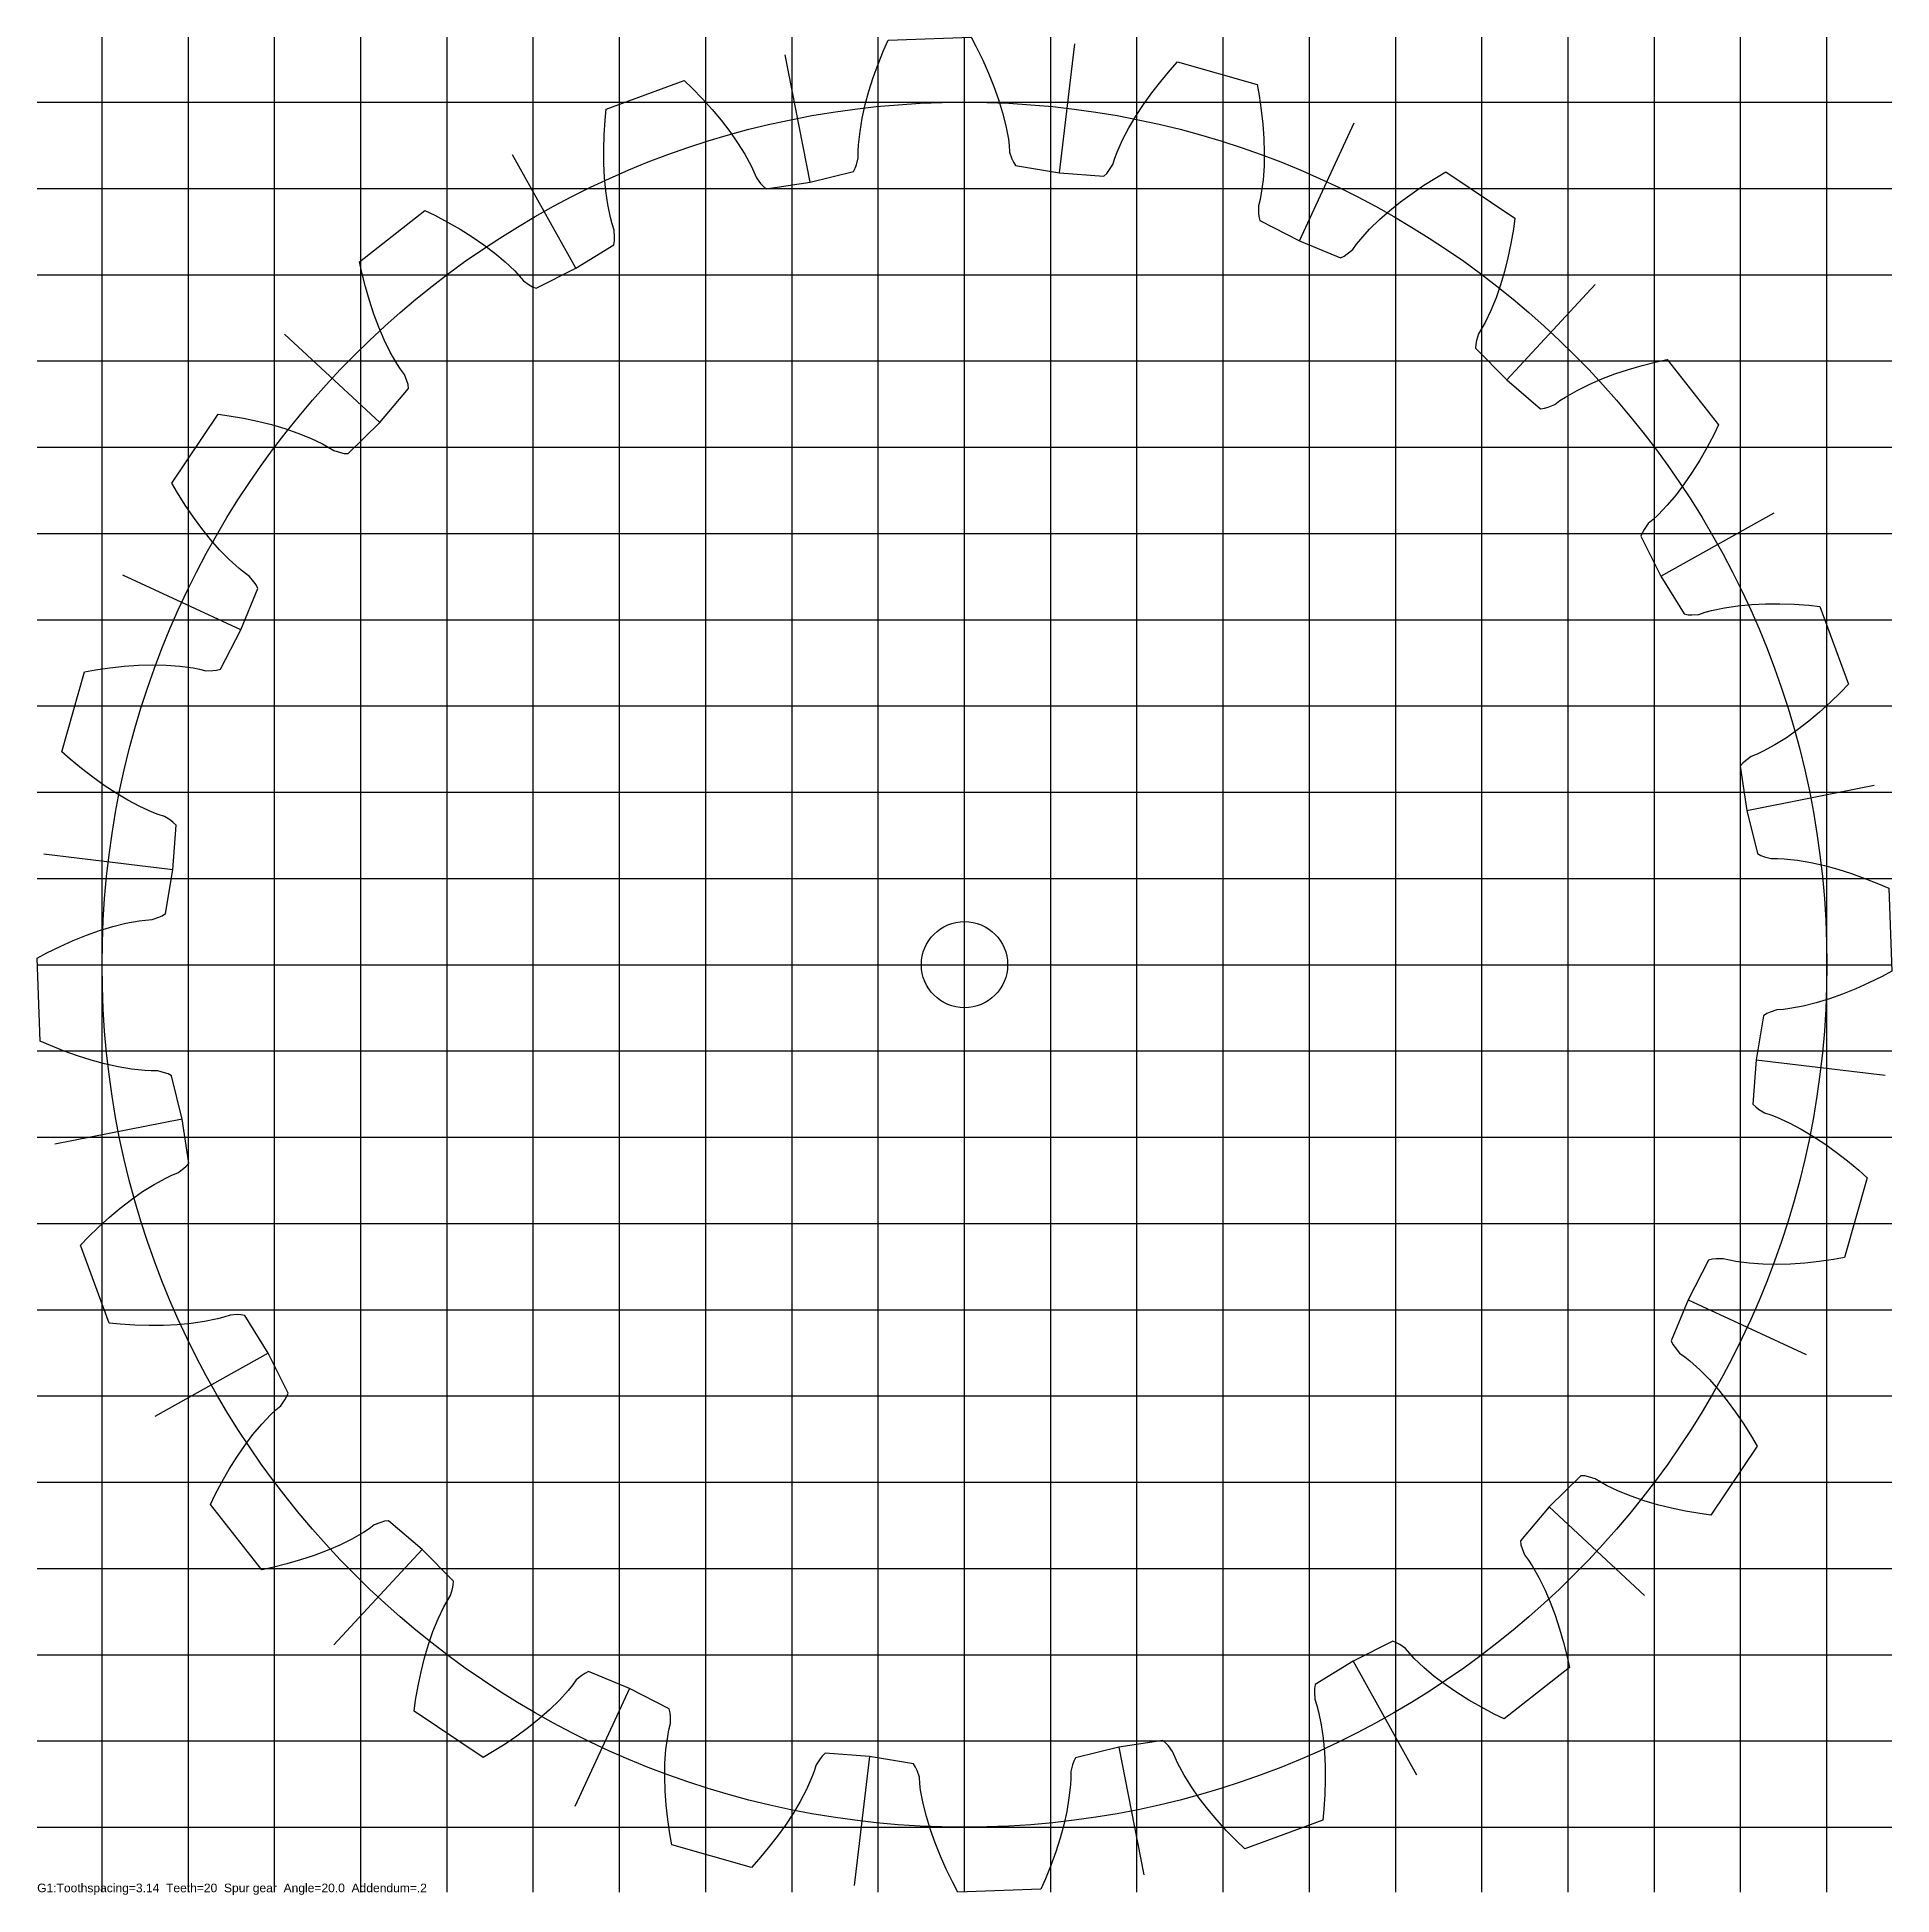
# Model space of a CAD drawing. Extents: x 0 to 21.5, y 0 to 21.5.
import ezdxf

# ---------------------------------------------------------------- set-up
doc = ezdxf.new("R2010")
doc.units = 0
doc.layers.add('labels', color=1, linetype='Continuous')
doc.styles.add('ARIAL', font='Arial.ttf')

msp = doc.modelspace()

# ---------------------------------------------------------------- linework, layer by layer
at = {"layer": 'a'}
for p, q in [((10.75367, 7.16911), (10.75367, 14.33822)), ((7.16911, 10.75367), (14.33822, 10.75367))]:
    msp.add_line(p, q, dxfattribs=at)
msp.add_lwpolyline([(19.93419, 9.65246), (19.89596, 9.13765), (19.92824, 9.10402), (19.96194, 9.07861), (20.03044, 9.03435), (20.10281, 9.01127), (20.1744, 8.98412), (20.31581, 8.92081), (20.45517, 8.84772), (20.59264, 8.76627), (20.72826, 8.67728), (20.86203, 8.58132), (20.99391, 8.4788), (21.12387, 8.37003), (21.22002, 8.2845), (20.95722, 7.35825), (20.83048, 7.33597), (20.66276, 7.31165), (20.49669, 7.29367), (20.33246, 7.28226), (20.17031, 7.27776), (20.01055, 7.28064), (19.85357, 7.29163), (19.69998, 7.31201), (19.62479, 7.32651), (19.55109, 7.34487), (19.46955, 7.34318), (19.42753, 7.33926), (19.38239, 7.32759), (19.14457, 6.86942), (19.14457, 6.86942), (18.94913, 6.39162), (18.96943, 6.34966), (18.99363, 6.31508), (19.0451, 6.25182), (19.1068, 6.20751), (19.1665, 6.15956), (19.28142, 6.05565), (19.39137, 5.94307), (19.49694, 5.82313), (19.59843, 5.69659), (19.696, 5.56399), (19.78975, 5.42573), (19.87973, 5.28213), (19.94475, 5.17107), (19.40858, 4.37136), (19.28115, 4.38934), (19.11414, 4.41804), (18.95063, 4.45225), (18.79091, 4.49216), (18.63531, 4.53798), (18.48426, 4.59009), (18.33836, 4.64905), (18.19859, 4.7159), (18.13156, 4.75292), (18.06714, 4.79316), (17.98907, 4.81675), (17.94789, 4.826), (17.90136, 4.82885), (17.53359, 4.46659), (17.53359, 4.46659), (17.20007, 4.07258), (17.20641, 4.0264), (17.21874, 3.98603), (17.24814, 3.90996), (17.29313, 3.84876), (17.33509, 3.78471), (17.41227, 3.65037), (17.48206, 3.50932), (17.5454, 3.36262), (17.60281, 3.21092), (17.65463, 3.05466), (17.70107, 2.8942), (17.74227, 2.72981), (17.76979, 2.6041), (17.01274, 2.00922), (16.8971, 2.06569), (16.74713, 2.1446), (16.6022, 2.22767), (16.46263, 2.31497), (16.3288, 2.40664), (16.20125, 2.50287), (16.08071, 2.60403), (15.96843, 2.7108), (15.91612, 2.76672), (15.86729, 2.8249), (15.80033, 2.87146), (15.76403, 2.89299), (15.72066, 2.91007), (15.25894, 2.67919), (15.25894, 2.67919), (14.81999, 2.40753), (14.81175, 2.36165), (14.811, 2.31945), (14.81546, 2.23802), (14.83933, 2.1659), (14.85944, 2.09202), (14.89134, 1.94041), (14.91412, 1.7847), (14.92903, 1.62561), (14.93675, 1.46358), (14.93775, 1.29896), (14.93233, 1.132), (14.92071, 0.96293), (14.90804, 0.83487), (14.00421, 0.50304), (13.91169, 0.59248), (13.79344, 0.71387), (13.68127, 0.83766), (13.57551, 0.96382), (13.47656, 1.09236), (13.38499, 1.2233), (13.30161, 1.35676), (13.22782, 1.493), (13.19535, 1.56234), (13.16689, 1.63277), (13.11759, 1.69774), (13.08972, 1.72943), (13.05375, 1.75908), (12.54329, 1.68218), (12.54329, 1.68218), (12.04187, 1.55946), (12.01986, 1.51836), (12.00611, 1.47846), (11.98518, 1.39964), (11.98559, 1.32368), (11.9819, 1.2472), (11.96538, 1.09315), (11.93893, 0.93802), (11.90394, 0.78211), (11.86122, 0.62563), (11.8113, 0.46875), (11.75455, 0.31164), (11.69126, 0.15444), (11.63964, 0.03656), (10.6775, 0.00027), (10.61715, 0.11393), (10.54219, 0.26592), (10.47377, 0.41831), (10.41217, 0.57098), (10.35779, 0.72379), (10.31115, 0.87663), (10.2731, 1.02932), (10.24502, 1.18169), (10.23557, 1.25768), (10.23026, 1.33345), (10.20346, 1.41047), (10.18674, 1.44922), (10.1617, 1.48854), (9.65246, 1.57315), (9.65246, 1.57315), (9.13765, 1.61138), (9.10402, 1.5791), (9.07861, 1.5454), (9.03435, 1.4769), (9.01127, 1.40453), (8.98412, 1.33294), (8.92081, 1.19153), (8.84772, 1.05217), (8.76627, 0.9147), (8.67728, 0.77908), (8.58132, 0.64531), (8.4788, 0.51342), (8.37003, 0.38347), (8.2845, 0.28731), (7.35825, 0.55011), (7.33597, 0.67686), (7.31165, 0.84457), (7.29367, 1.01065), (7.28226, 1.17488), (7.27776, 1.33703), (7.28064, 1.49679), (7.29163, 1.65377), (7.31201, 1.80736), (7.32651, 1.88254), (7.34487, 1.95625), (7.34318, 2.03779), (7.33926, 2.07981), (7.32759, 2.12494), (6.86942, 2.36277), (6.86942, 2.36277), (6.39162, 2.55821), (6.34966, 2.5379), (6.31508, 2.5137), (6.25182, 2.46223), (6.20751, 2.40054), (6.15956, 2.34084), (6.05565, 2.22592), (5.94307, 2.11596), (5.82313, 2.01039), (5.69659, 1.90891), (5.56399, 1.81134), (5.42573, 1.71759), (5.28213, 1.62761), (5.17107, 1.56259), (4.37136, 2.09875), (4.38934, 2.22618), (4.41804, 2.3932), (4.45225, 2.5567), (4.49216, 2.71642), (4.53798, 2.87202), (4.59009, 3.02308), (4.64905, 3.16898), (4.7159, 3.30875), (4.75292, 3.37578), (4.79316, 3.4402), (4.81675, 3.51827), (4.826, 3.55945), (4.82885, 3.60598), (4.46659, 3.97375), (4.46659, 3.97375), (4.07258, 4.30727), (4.0264, 4.30093), (3.98603, 4.28859), (3.90996, 4.25919), (3.84876, 4.21421), (3.78471, 4.17225), (3.65037, 4.09506), (3.50932, 4.02528), (3.36262, 3.96194), (3.21092, 3.90453), (3.05466, 3.85271), (2.8942, 3.80627), (2.72981, 3.76507), (2.6041, 3.73755), (2.00922, 4.4946), (2.06569, 4.61023), (2.1446, 4.76021), (2.22767, 4.90514), (2.31497, 5.04471), (2.40664, 5.17853), (2.50287, 5.30609), (2.60403, 5.42663), (2.7108, 5.5389), (2.76672, 5.59121), (2.8249, 5.64005), (2.87146, 5.707), (2.89299, 5.7433), (2.91007, 5.78668), (2.67919, 6.24839), (2.67919, 6.24839), (2.40753, 6.68735), (2.36165, 6.69559), (2.31945, 6.69633), (2.23802, 6.69188), (2.1659, 6.66801), (2.09202, 6.64789), (1.94041, 6.616), (1.7847, 6.59321), (1.62561, 6.57831), (1.46358, 6.57058), (1.29896, 6.56959), (1.132, 6.57501), (0.96293, 6.58662), (0.83487, 6.59929), (0.50304, 7.50312), (0.59248, 7.59565), (0.71387, 7.7139), (0.83766, 7.82606), (0.96382, 7.93183), (1.09236, 8.03077), (1.2233, 8.12235), (1.35676, 8.20573), (1.493, 8.27952), (1.56234, 8.31198), (1.63277, 8.34045), (1.69774, 8.38974), (1.72943, 8.41761), (1.75908, 8.45359), (1.68218, 8.96405), (1.68218, 8.96405), (1.55946, 9.46547), (1.51836, 9.48748), (1.47846, 9.50123), (1.39964, 9.52216), (1.32368, 9.52174), (1.2472, 9.52544), (1.09315, 9.54196), (0.93802, 9.56841), (0.78211, 9.60339), (0.62563, 9.64611), (0.46875, 9.69604), (0.31164, 9.75279), (0.15444, 9.81608), (0.03656, 9.8677), (0.00027, 10.82983), (0.11393, 10.89019), (0.26592, 10.96514), (0.41831, 11.03357), (0.57098, 11.09516), (0.72379, 11.14955), (0.87663, 11.19618), (1.02932, 11.23424), (1.18169, 11.26231), (1.25768, 11.27176), (1.33345, 11.27707), (1.41047, 11.30388), (1.44922, 11.32059), (1.48854, 11.34564), (1.57315, 11.85488), (1.57315, 11.85488), (1.61138, 12.36968), (1.5791, 12.40332), (1.5454, 12.42872), (1.4769, 12.47298), (1.40453, 12.49606), (1.33294, 12.52321), (1.19153, 12.58653), (1.05217, 12.65962), (0.9147, 12.74107), (0.77908, 12.83006), (0.64531, 12.92601), (0.51342, 13.02854), (0.38347, 13.13731), (0.28731, 13.22283), (0.55011, 14.14909), (0.67686, 14.17137), (0.84457, 14.19569), (1.01065, 14.21367), (1.17488, 14.22508), (1.33703, 14.22958), (1.49679, 14.2267), (1.65377, 14.21571), (1.80736, 14.19532), (1.88254, 14.18083), (1.95625, 14.16246), (2.03779, 14.16415), (2.07981, 14.16808), (2.12494, 14.17975), (2.36277, 14.63792), (2.36277, 14.63792), (2.55821, 15.11571), (2.5379, 15.15768), (2.5137, 15.19225), (2.46223, 15.25551), (2.40054, 15.29983), (2.34084, 15.34777), (2.22592, 15.45169), (2.11596, 15.56426), (2.01039, 15.68421), (1.90891, 15.81075), (1.81134, 15.94335), (1.71759, 16.08161), (1.62761, 16.22521), (1.56259, 16.33626), (2.09875, 17.13598), (2.22618, 17.118), (2.3932, 17.0893), (2.5567, 17.05508), (2.71642, 17.01518), (2.87202, 16.96936), (3.02308, 16.91725), (3.16898, 16.85829), (3.30875, 16.79144), (3.37578, 16.75442), (3.4402, 16.71418), (3.51827, 16.69059), (3.55945, 16.68133), (3.60598, 16.67849), (3.97375, 17.04074), (3.97375, 17.04074), (4.30727, 17.43475), (4.30093, 17.48094), (4.28859, 17.5213), (4.25919, 17.59737), (4.21421, 17.65858), (4.17225, 17.72263), (4.09506, 17.85697), (4.02528, 17.99801), (3.96194, 18.14471), (3.90453, 18.29642), (3.85271, 18.45268), (3.80627, 18.61314), (3.76507, 18.77752), (3.73755, 18.90323), (4.4946, 19.49812), (4.61023, 19.44165), (4.76021, 19.36274), (4.90514, 19.27967), (5.04471, 19.19237), (5.17853, 19.1007), (5.30609, 19.00447), (5.42663, 18.9033), (5.5389, 18.79654), (5.59121, 18.74062), (5.64005, 18.68244), (5.707, 18.63588), (5.7433, 18.61435), (5.78668, 18.59726), (6.24839, 18.82814), (6.24839, 18.82814), (6.68735, 19.0998), (6.69559, 19.14569), (6.69633, 19.18789), (6.69188, 19.26932), (6.66801, 19.34143), (6.64789, 19.41531), (6.616, 19.56693), (6.59321, 19.72264), (6.57831, 19.88173), (6.57058, 20.04375), (6.56959, 20.20838), (6.57501, 20.37534), (6.58662, 20.5444), (6.59929, 20.67247), (7.50312, 21.00429), (7.59565, 20.91485), (7.7139, 20.79346), (7.82606, 20.66967), (7.93183, 20.54351), (8.03077, 20.41498), (8.12235, 20.28404), (8.20573, 20.15058), (8.27952, 20.01434), (8.31198, 19.94499), (8.34045, 19.87457), (8.38974, 19.8096), (8.41761, 19.77791), (8.45359, 19.74825), (8.96405, 19.82516), (8.96405, 19.82516), (9.46547, 19.94788), (9.48748, 19.98897), (9.50123, 20.02887), (9.52216, 20.1077), (9.52174, 20.18366), (9.52544, 20.26014), (9.54196, 20.41419), (9.56841, 20.56932), (9.60339, 20.72523), (9.64611, 20.88171), (9.69604, 21.03858), (9.75279, 21.19569), (9.81608, 21.3529), (9.8677, 21.47078), (10.82983, 21.50707), (10.89019, 21.39341), (10.96514, 21.24142), (11.03357, 21.08903), (11.09516, 20.93636), (11.14955, 20.78354), (11.19618, 20.63071), (11.23424, 20.47802), (11.26231, 20.32565), (11.27176, 20.24966), (11.27707, 20.17389), (11.30388, 20.09686), (11.32059, 20.05811), (11.34564, 20.01879), (11.85488, 19.93419), (11.85488, 19.93419), (12.36968, 19.89596), (12.40332, 19.92824), (12.42872, 19.96194), (12.47298, 20.03044), (12.49606, 20.10281), (12.52321, 20.1744), (12.58653, 20.31581), (12.65962, 20.45517), (12.74107, 20.59264), (12.83006, 20.72826), (12.92601, 20.86203), (13.02854, 20.99391), (13.13731, 21.12387), (13.22283, 21.22002), (14.14909, 20.95722), (14.17137, 20.83048), (14.19569, 20.66276), (14.21367, 20.49669), (14.22508, 20.33246), (14.22958, 20.17031), (14.2267, 20.01055), (14.21571, 19.85357), (14.19532, 19.69998), (14.18083, 19.62479), (14.16246, 19.55109), (14.16415, 19.46955), (14.16808, 19.42753), (14.17975, 19.38239), (14.63792, 19.14457), (14.63792, 19.14457), (15.11571, 18.94913), (15.15768, 18.96943), (15.19225, 18.99363), (15.25551, 19.0451), (15.29983, 19.1068), (15.34777, 19.1665), (15.45169, 19.28142), (15.56426, 19.39137), (15.68421, 19.49694), (15.81075, 19.59843), (15.94335, 19.696), (16.08161, 19.78975), (16.22521, 19.87973), (16.33626, 19.94475), (17.13598, 19.40858), (17.118, 19.28115), (17.0893, 19.11414), (17.05508, 18.95063), (17.01518, 18.79091), (16.96936, 18.63531), (16.91725, 18.48426), (16.85829, 18.33836), (16.79144, 18.19859), (16.75442, 18.13156), (16.71418, 18.06714), (16.69059, 17.98907), (16.68133, 17.94789), (16.67849, 17.90136), (17.04074, 17.53359), (17.04074, 17.53359), (17.43475, 17.20007), (17.48094, 17.20641), (17.5213, 17.21874), (17.59737, 17.24814), (17.65858, 17.29313), (17.72263, 17.33509), (17.85697, 17.41227), (17.99801, 17.48206), (18.14471, 17.5454), (18.29642, 17.60281), (18.45268, 17.65463), (18.61314, 17.70107), (18.77752, 17.74227), (18.90323, 17.76979), (19.49812, 17.01274), (19.44165, 16.8971), (19.36274, 16.74713), (19.27967, 16.6022), (19.19237, 16.46263), (19.1007, 16.3288), (19.00447, 16.20125), (18.9033, 16.08071), (18.79654, 15.96843), (18.74062, 15.91612), (18.68244, 15.86729), (18.63588, 15.80033), (18.61435, 15.76403), (18.59726, 15.72066), (18.82814, 15.25894), (18.82814, 15.25894), (19.0998, 14.81999), (19.14569, 14.81175), (19.18789, 14.811), (19.26932, 14.81546), (19.34143, 14.83933), (19.41531, 14.85944), (19.56693, 14.89134), (19.72264, 14.91412), (19.88173, 14.92903), (20.04375, 14.93675), (20.20838, 14.93775), (20.37534, 14.93233), (20.5444, 14.92071), (20.67247, 14.90804), (21.00429, 14.00421), (20.91485, 13.91169), (20.79346, 13.79344), (20.66967, 13.68127), (20.54351, 13.57551), (20.41498, 13.47656), (20.28404, 13.38499), (20.15058, 13.30161), (20.01434, 13.22782), (19.94499, 13.19535), (19.87457, 13.16689), (19.8096, 13.11759), (19.77791, 13.08972), (19.74825, 13.05375), (19.82516, 12.54329), (19.82516, 12.54329), (19.94788, 12.04187), (19.98897, 12.01986), (20.02887, 12.00611), (20.1077, 11.98518), (20.18366, 11.98559), (20.26014, 11.9819), (20.41419, 11.96538), (20.56932, 11.93893), (20.72523, 11.90394), (20.88171, 11.86122), (21.03858, 11.8113), (21.19569, 11.75455), (21.3529, 11.69126), (21.47078, 11.63964), (21.50707, 10.6775), (21.39341, 10.61715), (21.24142, 10.54219), (21.08903, 10.47377), (20.93636, 10.41217), (20.78354, 10.35779), (20.63071, 10.31115), (20.47802, 10.2731), (20.32565, 10.24502), (20.24966, 10.23557), (20.17389, 10.23026), (20.09686, 10.20346), (20.05811, 10.18674), (20.01879, 10.1617), (19.93419, 9.65246)], close=True, dxfattribs=at)
msp.add_circle((10.75367, 10.75367), 0.5, dxfattribs=at)
at = {"layer": 'b'}
for p, q in [((0.75367, 0), (0.75367, 21.50734)), ((1.75367, 0), (1.75367, 21.50734)), ((2.75367, 0), (2.75367, 21.50734)), ((3.75367, 0), (3.75367, 21.50734)), ((4.75367, 0), (4.75367, 21.50734)), ((5.75367, 0), (5.75367, 21.50734)), ((6.75367, 0), (6.75367, 21.50734)), ((7.75367, 0), (7.75367, 21.50734)), ((8.75367, 0), (8.75367, 21.50734)), ((9.75367, 0), (9.75367, 21.50734)), ((10.75367, 0), (10.75367, 21.50734)), ((11.75367, 0), (11.75367, 21.50734)), ((12.75367, 0), (12.75367, 21.50734)), ((13.75367, 0), (13.75367, 21.50734)), ((14.75367, 0), (14.75367, 21.50734)), ((15.75367, 0), (15.75367, 21.50734)), ((16.75367, 0), (16.75367, 21.50734)), ((17.75367, 0), (17.75367, 21.50734)), ((18.75367, 0), (18.75367, 21.50734)), ((19.75367, 0), (19.75367, 21.50734)), ((20.75367, 0), (20.75367, 21.50734)), ((0, 20.75367), (21.50734, 20.75367)), ((0, 19.75367), (21.50734, 19.75367)), ((0, 18.75367), (21.50734, 18.75367)), ((0, 17.75367), (21.50734, 17.75367)), ((0, 16.75367), (21.50734, 16.75367)), ((0, 15.75367), (21.50734, 15.75367)), ((0, 14.75367), (21.50734, 14.75367)), ((0, 13.75367), (21.50734, 13.75367)), ((0, 12.75367), (21.50734, 12.75367)), ((0, 11.75367), (21.50734, 11.75367)), ((0, 10.75367), (21.50734, 10.75367)), ((0, 9.75367), (21.50734, 9.75367)), ((0, 8.75367), (21.50734, 8.75367)), ((0, 7.75367), (21.50734, 7.75367)), ((0, 6.75367), (21.50734, 6.75367)), ((0, 5.75367), (21.50734, 5.75367)), ((0, 4.75367), (21.50734, 4.75367)), ((0, 3.75367), (21.50734, 3.75367)), ((0, 2.75367), (21.50734, 2.75367)), ((0, 1.75367), (21.50734, 1.75367)), ((0, 0.75367), (21.50734, 0.75367))]:
    msp.add_line(p, q, dxfattribs=at)
at = {"layer": 'c'}
for p, q in [((11.85488, 19.93419), (12.0344, 21.4308)), ((8.96405, 19.82516), (8.6723, 21.30399)), ((14.63792, 19.14457), (15.27113, 20.51245)), ((6.24839, 18.82814), (5.51394, 20.14444)), ((17.04074, 17.53359), (18.06566, 18.63885)), ((3.97375, 17.04074), (2.86848, 18.06566)), ((18.82814, 15.25894), (20.14444, 15.99339)), ((2.36277, 14.63792), (0.99488, 15.27113)), ((19.82516, 12.54329), (21.30399, 12.83503)), ((1.57315, 11.85488), (0.07654, 12.0344)), ((19.93419, 9.65246), (21.4308, 9.47294)), ((1.68218, 8.96405), (0.20335, 8.6723)), ((19.14457, 6.86942), (20.51245, 6.23621)), ((2.67919, 6.24839), (1.36289, 5.51394)), ((17.53359, 4.46659), (18.63885, 3.44168)), ((4.46659, 3.97375), (3.44168, 2.86848)), ((15.25894, 2.67919), (15.99339, 1.36289)), ((6.86942, 2.36277), (6.23621, 0.99488)), ((9.65246, 1.57315), (9.47294, 0.07654)), ((12.54329, 1.68218), (12.83503, 0.20335))]:
    msp.add_line(p, q, dxfattribs=at)
msp.add_circle((10.75367, 10.75367), 10, dxfattribs=at)

# ---------------------------------------------------------------- texts
at = {"layer": 'labels', "style": 'ARIAL'}
msp.add_text('G1:Toothspacing=3.14  Teeth=20  Spur gear  Angle=20.0  Addendum=.2', height=0.1, dxfattribs=at).set_placement((0, 0))

doc.saveas('drawing.dxf')
